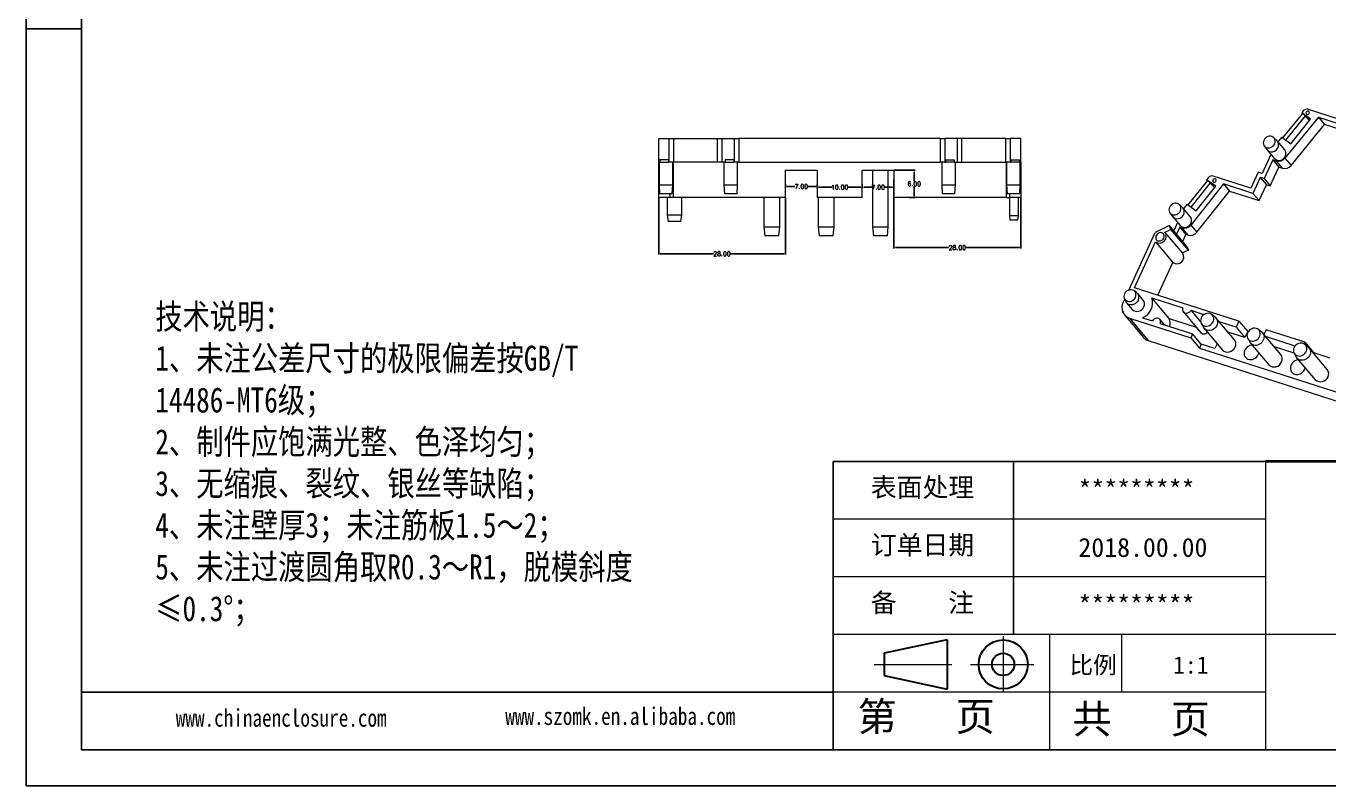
# Model space of a CAD drawing. Header units: inches. Extents: x 1328 to 2905, y 1126 to 1460.
# Drawn here: x 1327.6 to 1615.5, y 1125.7 to 1293.5 of the extents above; entities that cross this region are included whole.
import ezdxf

# ---------------------------------------------------------------- set-up
doc = ezdxf.new("R2010")
doc.units = ezdxf.units.IN
doc.header["$LTSCALE"] = 15
doc.linetypes.add('CENTER2', pattern=[28.575, 19.05, -3.175, 3.175, -3.175])
doc.layers.add('文字', color=81, linetype='Continuous')
for name, color, linetype, lineweight in [('粗实线', 7, 'Continuous', 30), ('细实线', 3, 'Continuous', 9), ('细点划线', 2, 'CENTER2', 9)]:
    doc.layers.add(name, color=color, linetype=linetype, lineweight=lineweight)
doc.styles.get("Standard").update_dxf_attribs({"font": 'txt', "bigfont": 'gbcbig.shx'})
doc.styles.add('宋体', font='', dxfattribs={"width": 0.8, "height": 3.5})
doc.styles.get('宋体').set_extended_font_data('SimSun')
doc.dimstyles.new('1.5', dxfattribs={"dimtxt": 1, "dimasz": 0.3, "dimexe": 0.18, "dimexo": 0.0625, "dimgap": 0.09, "dimtad": 0, "dimtih": 1, "dimtoh": 1, "dimzin": 0, "dimdsep": 46, "dimtxsty": 'Standard', "dimcen": 0, "dimadec": 0, "dimazin": 2, "dimtfac": 1, "dimtofl": 0, "dimtmove": 0, "dimatfit": 3, "dimfxl": 1, "dimtolj": 1, "dimtzin": 0, "dimarcsym": 0})

# ---------------------------------------------------------------- blocks, each defined once
blk = doc.blocks.new('*D159')
at = {"color": 0, "lineweight": -2}
for p, q in [((1495.4, 1258.55), (1495.4, 1257.87)), ((1502.4, 1258.55), (1502.4, 1257.87)), ((1495.7, 1258.05), (1497.48, 1258.05)), ((1502.1, 1258.05), (1500.32, 1258.05))]:
    blk.add_line(p, q, dxfattribs=at)
at = {"color": 0}
for points in [[(1495.7, 1258.1), (1495.7, 1258), (1495.4, 1258.05)], [(1502.1, 1258.1), (1502.1, 1258), (1502.4, 1258.05)]]:
    blk.add_solid(points, dxfattribs=at)
at = {"layer": 'Defpoints', "color": 0}
for p in [(1495.4, 1258.61), (1502.4, 1258.61), (1502.4, 1258.05)]:
    blk.add_point(p, dxfattribs=at)
at = {"color": 0, "insert": (1498.9, 1258.05), "char_height": 1, "attachment_point": 5}
blk.add_mtext('\\A1;7.00', dxfattribs=at)
blk = doc.blocks.new('*D160')
at = {"color": 0, "lineweight": -2}
for p, q in [((1502.4, 1258.55), (1502.4, 1257.69)), ((1512.4, 1258.55), (1512.4, 1257.69)), ((1502.7, 1257.87), (1505.73, 1257.87)), ((1512.1, 1257.87), (1509.07, 1257.87))]:
    blk.add_line(p, q, dxfattribs=at)
at = {"color": 0}
for points in [[(1502.7, 1257.92), (1502.7, 1257.82), (1502.4, 1257.87)], [(1512.1, 1257.92), (1512.1, 1257.82), (1512.4, 1257.87)]]:
    blk.add_solid(points, dxfattribs=at)
at = {"layer": 'Defpoints', "color": 0}
for p in [(1502.4, 1258.61), (1512.4, 1258.61), (1512.4, 1257.87)]:
    blk.add_point(p, dxfattribs=at)
at = {"color": 0, "insert": (1507.4, 1257.87), "char_height": 1, "attachment_point": 5}
blk.add_mtext('\\A1;10.00', dxfattribs=at)
blk = doc.blocks.new('*D161')
at = {"color": 0, "lineweight": -2}
for p, q in [((1512.4, 1258.55), (1512.4, 1257.69)), ((1519.4, 1258.55), (1519.4, 1257.69)), ((1512.7, 1257.87), (1514.48, 1257.87)), ((1519.1, 1257.87), (1517.32, 1257.87))]:
    blk.add_line(p, q, dxfattribs=at)
at = {"color": 0}
for points in [[(1512.7, 1257.92), (1512.7, 1257.82), (1512.4, 1257.87)], [(1519.1, 1257.92), (1519.1, 1257.82), (1519.4, 1257.87)]]:
    blk.add_solid(points, dxfattribs=at)
at = {"layer": 'Defpoints', "color": 0}
for p in [(1512.4, 1258.61), (1519.4, 1258.61), (1519.4, 1257.87)]:
    blk.add_point(p, dxfattribs=at)
at = {"color": 0, "insert": (1515.9, 1257.87), "char_height": 1, "attachment_point": 5}
blk.add_mtext('\\A1;7.00', dxfattribs=at)
blk = doc.blocks.new('*D162')
at = {"color": 0, "lineweight": -2}
for p, q in [((1519.4, 1259.6), (1519.4, 1244.36)), ((1547.4, 1255.55), (1547.4, 1244.36)), ((1519.7, 1244.54), (1531.48, 1244.54)), ((1547.1, 1244.54), (1535.32, 1244.54))]:
    blk.add_line(p, q, dxfattribs=at)
at = {"color": 0}
for points in [[(1519.7, 1244.59), (1519.7, 1244.49), (1519.4, 1244.54)], [(1547.1, 1244.59), (1547.1, 1244.49), (1547.4, 1244.54)]]:
    blk.add_solid(points, dxfattribs=at)
at = {"layer": 'Defpoints', "color": 0}
for p in [(1519.4, 1259.66), (1547.4, 1255.61), (1547.4, 1244.54)]:
    blk.add_point(p, dxfattribs=at)
at = {"color": 0, "insert": (1533.4, 1244.54), "char_height": 1, "attachment_point": 5}
blk.add_mtext('\\A1;28.00', dxfattribs=at)
blk = doc.blocks.new('*D163')
at = {"color": 0, "lineweight": -2}
for p, q in [((1467.4, 1255.55), (1467.4, 1243.01)), ((1495.4, 1255.55), (1495.4, 1243.01)), ((1467.7, 1243.19), (1479.48, 1243.19)), ((1495.1, 1243.19), (1483.32, 1243.19))]:
    blk.add_line(p, q, dxfattribs=at)
at = {"color": 0}
for points in [[(1467.7, 1243.24), (1467.7, 1243.14), (1467.4, 1243.19)], [(1495.1, 1243.24), (1495.1, 1243.14), (1495.4, 1243.19)]]:
    blk.add_solid(points, dxfattribs=at)
at = {"layer": 'Defpoints', "color": 0}
for p in [(1467.4, 1255.61), (1495.4, 1255.61), (1495.4, 1243.19)]:
    blk.add_point(p, dxfattribs=at)
at = {"color": 0, "insert": (1481.4, 1243.19), "char_height": 1, "attachment_point": 5}
blk.add_mtext('\\A1;28.00', dxfattribs=at)
blk = doc.blocks.new('*D164')
at = {"color": 0, "lineweight": -2}
for p, q in [((1519.46, 1261.61), (1524.05, 1261.61)), ((1523.87, 1261.31), (1523.87, 1259.2)), ((1522.75, 1255.61), (1524.05, 1255.61)), ((1523.87, 1255.91), (1523.87, 1258.02))]:
    blk.add_line(p, q, dxfattribs=at)
at = {"color": 0}
for points in [[(1523.82, 1261.31), (1523.92, 1261.31), (1523.87, 1261.61)], [(1523.82, 1255.91), (1523.92, 1255.91), (1523.87, 1255.61)]]:
    blk.add_solid(points, dxfattribs=at)
at = {"layer": 'Defpoints', "color": 0}
for p in [(1519.4, 1261.61), (1523.87, 1261.61), (1522.69, 1255.61)]:
    blk.add_point(p, dxfattribs=at)
at = {"color": 0, "insert": (1523.87, 1258.61), "char_height": 1, "attachment_point": 5}
blk.add_mtext('\\A1;6.00', dxfattribs=at)

msp = doc.modelspace()

# ---------------------------------------------------------------- linework, layer by layer
for p, q in [((1327.6, 1460.087), (1327.6, 1125.657)), ((1339.838, 1452.124), (1339.838, 1133.619)), ((1339.838, 1292.872), (1327.6, 1292.872)), ((1327.6, 1280.485), (1327.6, 1125.657)), ((1601.514, 1197.32), (1505.962, 1197.32)), ((1505.962, 1133.619), (1505.962, 1197.32)), ((1545.776, 1159.1), (1545.776, 1197.32)), ((1505.962, 1146.359), (1339.838, 1146.359)), ((1339.838, 1133.619), (1792.617, 1133.619)), ((1327.6, 1125.657), (1800.579, 1125.657)), ((1327.6, 1125.657), (1546.572, 1125.657))]:
    msp.add_line(p, q)
at = {"color": 7, "linetype": 'Continuous', "lineweight": 15}
for p, q in [((1609.656, 1274.128), (1605.284, 1268.789)), ((1613.2, 1273.345), (1605.792, 1264.298)), ((1605.991, 1268.277), (1610.363, 1273.616)), ((1607.063, 1267.499), (1611.473, 1272.886)), ((1609.818, 1274.714), (1609.495, 1274.319)), ((1611.473, 1272.886), (1609.495, 1274.319)), ((1609.656, 1274.128), (1609.495, 1274.319)), ((1610.363, 1273.616), (1609.656, 1274.128)), ((1611.23, 1272.589), (1610.363, 1273.616)), ((1610.93, 1275.085), (1649.006, 1262.886)), ((1613.2, 1273.345), (1645.925, 1262.861)), ((1613.2, 1273.345), (1614.554, 1271.741)), ((1607.146, 1262.694), (1614.554, 1271.741)), ((1645.748, 1261.748), (1614.554, 1271.741)), ((1467.399, 1263.414), (1467.399, 1268.614)), ((1467.399, 1268.614), (1469.696, 1268.614)), ((1469.696, 1263.414), (1469.696, 1268.614)), ((1469.696, 1268.614), (1470.659, 1268.614)), ((1470.659, 1268.614), (1470.659, 1263.414)), ((1470.659, 1268.614), (1480.399, 1268.614)), ((1480.399, 1263.414), (1480.399, 1268.614)), ((1480.399, 1268.614), (1481.399, 1268.614)), ((1481.399, 1263.414), (1481.399, 1268.614)), ((1481.399, 1268.614), (1484.188, 1268.614)), ((1484.188, 1263.414), (1484.188, 1268.614)), ((1484.188, 1268.614), (1485.148, 1268.614)), ((1485.148, 1268.614), (1485.148, 1263.414)), ((1529.651, 1268.614), (1485.148, 1268.614)), ((1529.651, 1263.414), (1529.651, 1268.614)), ((1529.651, 1268.614), (1530.61, 1268.614)), ((1530.61, 1268.614), (1530.61, 1263.414)), ((1533.399, 1268.614), (1530.61, 1268.614)), ((1533.399, 1263.414), (1533.399, 1268.614)), ((1534.399, 1268.614), (1533.399, 1268.614)), ((1534.399, 1263.414), (1534.399, 1268.614)), ((1544.139, 1268.614), (1534.399, 1268.614)), ((1544.139, 1263.414), (1544.139, 1268.614)), ((1544.139, 1268.614), (1545.103, 1268.614)), ((1545.103, 1268.614), (1545.103, 1263.414)), ((1547.399, 1268.614), (1545.103, 1268.614)), ((1547.399, 1263.414), (1547.399, 1268.614)), ((1601.202, 1267.022), (1601.765, 1266.2)), ((1604.049, 1268.128), (1603.333, 1268.821)), ((1605.738, 1266.136), (1604.126, 1268.045)), ((1605.085, 1268.933), (1604.244, 1267.906)), ((1605.085, 1268.933), (1607.063, 1267.499)), ((1602.675, 1265.113), (1600.755, 1260.93)), ((1601.834, 1266.11), (1603.445, 1264.201)), ((1605.792, 1264.298), (1607.146, 1262.694)), ((1467.678, 1263.414), (1467.399, 1263.414)), ((1467.399, 1255.614), (1467.399, 1263.414)), ((1467.509, 1263.414), (1467.509, 1258.414)), ((1469.552, 1263.914), (1467.678, 1263.914)), ((1467.678, 1263.914), (1467.678, 1263.414)), ((1467.678, 1263.414), (1469.552, 1263.414)), ((1469.552, 1263.914), (1469.552, 1263.414)), ((1469.696, 1263.414), (1469.552, 1263.414)), ((1470.659, 1263.414), (1469.696, 1263.414)), ((1470.509, 1258.414), (1470.509, 1263.414)), ((1470.581, 1263.414), (1470.581, 1255.614)), ((1480.399, 1263.414), (1470.659, 1263.414)), ((1481.399, 1263.414), (1480.399, 1263.414)), ((1482.068, 1263.414), (1481.399, 1263.414)), ((1481.826, 1263.414), (1481.826, 1258.414)), ((1484.043, 1263.914), (1482.068, 1263.914)), ((1482.068, 1263.914), (1482.068, 1263.414)), ((1482.068, 1263.414), (1484.043, 1263.414)), ((1484.043, 1263.914), (1484.043, 1263.414)), ((1484.188, 1263.414), (1484.043, 1263.414)), ((1485.148, 1263.414), (1484.188, 1263.414)), ((1484.826, 1258.414), (1484.826, 1263.414)), ((1485.148, 1263.414), (1529.651, 1263.414)), ((1495.399, 1261.614), (1502.399, 1261.614)), ((1495.399, 1255.614), (1495.399, 1261.614)), ((1502.399, 1261.614), (1502.399, 1255.614)), ((1512.399, 1261.614), (1519.399, 1261.614)), ((1512.399, 1255.614), (1512.399, 1261.614)), ((1514.649, 1261.614), (1514.649, 1249.114)), ((1518.149, 1249.114), (1518.149, 1261.614)), ((1519.399, 1261.614), (1519.399, 1255.614)), ((1530.61, 1263.414), (1529.651, 1263.414)), ((1529.973, 1263.414), (1529.973, 1258.414)), ((1530.61, 1263.414), (1530.755, 1263.414)), ((1530.755, 1263.914), (1532.73, 1263.914)), ((1530.755, 1263.914), (1530.755, 1263.414)), ((1532.73, 1263.414), (1530.755, 1263.414)), ((1532.73, 1263.914), (1532.73, 1263.414)), ((1532.73, 1263.414), (1533.399, 1263.414)), ((1532.973, 1258.414), (1532.973, 1263.414)), ((1533.399, 1263.414), (1534.399, 1263.414)), ((1534.399, 1263.414), (1544.139, 1263.414)), ((1545.103, 1263.414), (1544.139, 1263.414)), ((1544.217, 1263.414), (1544.217, 1255.614)), ((1544.29, 1263.414), (1544.29, 1258.414)), ((1545.103, 1263.414), (1545.247, 1263.414)), ((1545.247, 1263.914), (1547.12, 1263.914)), ((1545.247, 1263.914), (1545.247, 1263.414)), ((1547.12, 1263.414), (1545.247, 1263.414)), ((1547.12, 1263.914), (1547.12, 1263.414)), ((1547.12, 1263.414), (1547.399, 1263.414)), ((1547.29, 1258.414), (1547.29, 1263.414)), ((1547.399, 1263.414), (1547.399, 1255.614)), ((1599.9, 1261.204), (1598.279, 1257.674)), ((1600.755, 1260.93), (1599.9, 1261.204)), ((1603.11, 1263.922), (1601.206, 1259.774)), ((1602.559, 1258.17), (1604.463, 1262.318)), ((1603.903, 1263.668), (1603.11, 1263.922)), ((1603.11, 1263.922), (1604.463, 1262.318)), ((1605.256, 1262.064), (1603.903, 1263.668)), ((1604.463, 1262.318), (1605.256, 1262.064)), ((1467.509, 1258.414), (1467.609, 1256.414)), ((1467.509, 1258.414), (1470.509, 1258.414)), ((1470.409, 1256.414), (1470.509, 1258.414)), ((1481.826, 1258.414), (1481.926, 1256.414)), ((1481.826, 1258.414), (1484.826, 1258.414)), ((1484.726, 1256.414), (1484.826, 1258.414)), ((1529.973, 1258.414), (1530.073, 1256.414)), ((1529.973, 1258.414), (1532.973, 1258.414)), ((1532.873, 1256.414), (1532.973, 1258.414)), ((1544.29, 1258.414), (1544.39, 1256.414)), ((1544.29, 1258.414), (1547.29, 1258.414)), ((1547.19, 1256.414), (1547.29, 1258.414)), ((1588.653, 1259.352), (1584.358, 1253.963)), ((1592.205, 1258.607), (1584.971, 1249.53)), ((1585.074, 1253.462), (1589.369, 1258.852)), ((1588.825, 1259.961), (1588.492, 1259.543)), ((1590.497, 1258.142), (1588.492, 1259.543)), ((1588.653, 1259.352), (1588.492, 1259.543)), ((1589.369, 1258.852), (1588.653, 1259.352)), ((1590.24, 1257.82), (1589.369, 1258.852)), ((1598.279, 1257.674), (1589.946, 1260.343)), ((1598.73, 1256.517), (1592.205, 1258.607)), ((1592.205, 1258.607), (1593.559, 1257.004)), ((1600.35, 1260.048), (1598.73, 1256.517)), ((1600.083, 1254.913), (1601.704, 1258.444)), ((1601.206, 1259.774), (1600.35, 1260.048)), ((1600.35, 1260.048), (1601.704, 1258.444)), ((1601.206, 1259.774), (1602.559, 1258.17)), ((1601.704, 1258.444), (1602.559, 1258.17)), ((1469.874, 1255.614), (1467.399, 1255.614)), ((1470.409, 1256.414), (1467.609, 1256.414)), ((1469.299, 1255.614), (1469.299, 1251.814)), ((1469.874, 1256.414), (1469.874, 1255.614)), ((1470.581, 1255.614), (1469.874, 1255.614)), ((1495.399, 1255.614), (1470.581, 1255.614)), ((1472.499, 1251.814), (1472.499, 1255.614)), ((1484.726, 1256.414), (1481.926, 1256.414)), ((1490.649, 1255.614), (1490.649, 1249.114)), ((1494.149, 1249.114), (1494.149, 1255.614)), ((1512.399, 1255.614), (1502.399, 1255.614)), ((1502.649, 1255.614), (1502.649, 1249.114)), ((1506.149, 1249.114), (1506.149, 1255.614)), ((1544.217, 1255.614), (1519.399, 1255.614)), ((1532.873, 1256.414), (1530.073, 1256.414)), ((1544.217, 1255.614), (1544.924, 1255.614)), ((1547.19, 1256.414), (1544.39, 1256.414)), ((1544.899, 1255.614), (1544.899, 1251.614)), ((1544.924, 1256.414), (1544.924, 1255.614)), ((1547.399, 1255.614), (1544.924, 1255.614)), ((1546.899, 1251.614), (1546.899, 1255.614)), ((1586.161, 1252.702), (1590.497, 1258.142)), ((1586.324, 1247.926), (1593.559, 1257.004)), ((1593.559, 1257.004), (1600.083, 1254.913)), ((1598.73, 1256.517), (1600.083, 1254.913)), ((1583.211, 1253.34), (1582.495, 1254.033)), ((1584.9, 1251.348), (1583.288, 1253.257)), ((1583.511, 1253.293), (1583.422, 1253.099)), ((1584.157, 1254.103), (1583.511, 1253.293)), ((1584.157, 1254.103), (1586.161, 1252.702)), ((1469.299, 1251.814), (1469.499, 1250.314)), ((1469.299, 1251.814), (1472.499, 1251.814)), ((1472.299, 1250.314), (1469.499, 1250.314)), ((1472.299, 1250.314), (1472.499, 1251.814)), ((1544.899, 1251.614), (1544.999, 1250.614)), ((1544.899, 1251.614), (1546.899, 1251.614)), ((1546.799, 1250.614), (1544.999, 1250.614)), ((1546.799, 1250.614), (1546.899, 1251.614)), ((1580.364, 1252.234), (1580.927, 1251.412)), ((1580.996, 1251.322), (1582.607, 1249.413)), ((1582.039, 1250.086), (1581.209, 1248.278)), ((1490.649, 1249.114), (1490.849, 1247.114)), ((1490.649, 1249.114), (1494.149, 1249.114)), ((1493.949, 1247.114), (1490.849, 1247.114)), ((1493.949, 1247.114), (1494.149, 1249.114)), ((1502.649, 1249.114), (1502.849, 1247.114)), ((1502.649, 1249.114), (1506.149, 1249.114)), ((1505.949, 1247.114), (1502.849, 1247.114)), ((1505.949, 1247.114), (1506.149, 1249.114)), ((1514.649, 1249.114), (1514.849, 1247.114)), ((1514.649, 1249.114), (1518.149, 1249.114)), ((1517.949, 1247.114), (1514.849, 1247.114)), ((1517.949, 1247.114), (1518.149, 1249.114)), ((1571.314, 1235.174), (1577.148, 1247.886)), ((1580.268, 1249.392), (1577.148, 1247.886)), ((1579.281, 1247.944), (1580.587, 1248.574)), ((1583.194, 1243.312), (1579.326, 1247.894)), ((1580.587, 1248.574), (1580.268, 1249.392)), ((1584.136, 1244.81), (1580.268, 1249.392)), ((1584.455, 1243.992), (1580.587, 1248.574)), ((1582.543, 1249.047), (1581.845, 1247.525)), ((1583.065, 1248.88), (1582.543, 1249.047)), ((1582.543, 1249.047), (1583.897, 1247.443)), ((1584.418, 1247.276), (1583.065, 1248.88)), ((1583.198, 1245.921), (1583.897, 1247.443)), ((1583.897, 1247.443), (1584.418, 1247.276)), ((1584.971, 1249.53), (1586.324, 1247.926)), ((1572.535, 1235.696), (1577.179, 1245.815)), ((1577.179, 1245.815), (1581.047, 1241.233)), ((1584.455, 1243.992), (1583.151, 1243.363)), ((1584.136, 1244.81), (1584.455, 1243.992)), ((1577.74, 1234.028), (1581.047, 1241.233)), ((1595.635, 1228.295), (1572.535, 1235.696)), ((1570.059, 1232.439), (1570.386, 1233.152)), ((1570.326, 1233.281), (1570.635, 1232.613)), ((1570.809, 1232.34), (1572.033, 1230.889)), ((1573.014, 1234.621), (1572.408, 1235.038)), ((1574.479, 1232.953), (1573.254, 1234.404)), ((1576.364, 1233.457), (1583.252, 1231.25)), ((1580.232, 1228.875), (1576.364, 1233.457)), ((1570.104, 1230.4), (1570.125, 1230.445)), ((1570.104, 1230.4), (1570.148, 1230.386)), ((1570.333, 1229.682), (1574.523, 1224.718)), ((1583.344, 1230.331), (1587.211, 1225.749)), ((1584.963, 1230.702), (1587.904, 1229.76)), ((1584.963, 1230.702), (1587.184, 1228.071)), ((1590.399, 1229.161), (1589.624, 1229.774)), ((1571.41, 1228.969), (1575.6, 1224.006)), ((1571.41, 1228.969), (1584.971, 1224.625)), ((1574.339, 1229.043), (1576.521, 1228.344)), ((1579.17, 1227.496), (1578.141, 1228.715)), ((1578.232, 1227.796), (1585.376, 1225.507)), ((1580.232, 1228.875), (1586.182, 1226.969)), ((1587.291, 1227.805), (1587.765, 1226.937)), ((1587.915, 1226.719), (1591.944, 1221.947)), ((1594.618, 1224.204), (1590.589, 1228.977)), ((1595.028, 1226.971), (1591.265, 1228.177)), ((1595.635, 1228.295), (1595.028, 1226.971)), ((1595.028, 1226.971), (1596.962, 1224.68)), ((1595.635, 1228.295), (1597.569, 1226.004)), ((1575.6, 1224.006), (1638.913, 1203.722)), ((1585.376, 1225.507), (1584.971, 1224.625)), ((1584.971, 1224.625), (1586.905, 1222.334)), ((1587.31, 1223.216), (1585.376, 1225.507)), ((1596.962, 1224.68), (1593.198, 1225.886)), ((1597.569, 1226.004), (1596.962, 1224.68)), ((1597.558, 1224.516), (1598.032, 1223.648)), ((1597.569, 1226.004), (1597.673, 1225.971)), ((1600.666, 1225.872), (1599.891, 1226.485)), ((1604.885, 1220.915), (1600.856, 1225.688)), ((1601.624, 1226.377), (1601.149, 1225.341)), ((1608.029, 1222.806), (1601.531, 1224.888)), ((1610.18, 1223.636), (1601.624, 1226.377)), ((1587.31, 1223.216), (1586.905, 1222.334)), ((1586.905, 1222.334), (1623.096, 1210.74)), ((1590.305, 1222.257), (1587.31, 1223.216)), ((1590.79, 1223.314), (1590.305, 1222.257)), ((1598.182, 1223.43), (1602.21, 1218.657)), ((1599.912, 1220.951), (1600.019, 1221.254)), ((1607.842, 1221.195), (1603.465, 1222.597)), ((1607.824, 1221.227), (1608.299, 1220.359)), ((1610.18, 1223.636), (1610.021, 1223.289)), ((1610.933, 1222.582), (1610.157, 1223.196)), ((1610.18, 1223.636), (1612.114, 1221.345)), ((1615.152, 1217.626), (1611.123, 1222.399)), ((1612.114, 1221.345), (1612.078, 1221.267)), ((1612.114, 1221.345), (1615.738, 1220.184)), ((1608.448, 1220.141), (1612.477, 1215.368)), ((1610.178, 1217.662), (1610.286, 1217.964))]:
    msp.add_line(p, q, dxfattribs=at)
at = {"color": 7, "linetype": 'Continuous', "lineweight": 15, "flags": 128}
for points in [[(1611.164, 1274.2), (1611.2, 1274.343), (1611.178, 1274.482), (1611.102, 1274.594), (1610.983, 1274.663), (1610.84, 1274.678), (1610.694, 1274.637), (1610.567, 1274.546), (1610.479, 1274.419), (1610.443, 1274.276), (1610.465, 1274.137), (1610.541, 1274.025), (1610.659, 1273.956), (1610.803, 1273.941), (1610.949, 1273.982), (1611.076, 1274.073), (1611.164, 1274.2)], [(1603.533, 1267.457), (1603.629, 1267.742), (1603.661, 1268.032), (1603.625, 1268.312), (1603.525, 1268.568), (1603.366, 1268.788), (1603.155, 1268.961), (1602.902, 1269.077), (1602.622, 1269.131), (1602.327, 1269.121), (1602.032, 1269.047), (1601.752, 1268.912), (1601.502, 1268.723), (1601.294, 1268.49), (1601.137, 1268.225), (1601.041, 1267.94), (1601.01, 1267.651), (1601.045, 1267.371), (1601.145, 1267.114), (1601.305, 1266.894), (1601.516, 1266.722), (1601.768, 1266.605), (1602.049, 1266.551), (1602.344, 1266.561), (1602.639, 1266.636), (1602.918, 1266.771), (1603.168, 1266.959), (1603.377, 1267.192), (1603.533, 1267.457)], [(1590.557, 1259.237), (1590.593, 1259.38), (1590.571, 1259.518), (1590.495, 1259.63), (1590.377, 1259.699), (1590.233, 1259.714), (1590.087, 1259.673), (1589.96, 1259.583), (1589.872, 1259.456), (1589.836, 1259.312), (1589.858, 1259.174), (1589.934, 1259.062), (1590.052, 1258.993), (1590.196, 1258.978), (1590.342, 1259.019), (1590.469, 1259.11), (1590.557, 1259.237)], [(1582.695, 1252.669), (1582.791, 1252.954), (1582.823, 1253.244), (1582.787, 1253.524), (1582.688, 1253.78), (1582.528, 1254), (1582.317, 1254.173), (1582.064, 1254.289), (1581.784, 1254.343), (1581.489, 1254.333), (1581.194, 1254.259), (1580.914, 1254.124), (1580.664, 1253.935), (1580.456, 1253.702), (1580.299, 1253.437), (1580.203, 1253.152), (1580.172, 1252.863), (1580.207, 1252.583), (1580.307, 1252.326), (1580.467, 1252.106), (1580.678, 1251.934), (1580.93, 1251.817), (1581.211, 1251.763), (1581.506, 1251.773), (1581.801, 1251.848), (1582.08, 1251.983), (1582.33, 1252.171), (1582.539, 1252.404), (1582.695, 1252.669)], [(1579.036, 1246.652), (1579.113, 1246.901), (1579.121, 1247.151), (1579.06, 1247.384), (1578.933, 1247.584), (1578.751, 1247.735), (1578.526, 1247.826), (1578.275, 1247.85), (1578.018, 1247.806), (1577.772, 1247.696), (1577.557, 1247.529), (1577.388, 1247.318), (1577.277, 1247.078), (1577.234, 1246.826), (1577.261, 1246.582), (1577.356, 1246.363), (1577.512, 1246.186), (1577.717, 1246.064), (1577.957, 1246.006), (1578.214, 1246.017), (1578.468, 1246.094), (1578.701, 1246.234), (1578.895, 1246.424), (1579.036, 1246.652)], [(1572.746, 1233.561), (1572.842, 1233.846), (1572.873, 1234.135), (1572.838, 1234.415), (1572.738, 1234.672), (1572.578, 1234.892), (1572.367, 1235.064), (1572.115, 1235.181), (1571.834, 1235.235), (1571.539, 1235.225), (1571.244, 1235.15), (1570.965, 1235.016), (1570.715, 1234.827), (1570.506, 1234.594), (1570.35, 1234.329), (1570.254, 1234.044), (1570.223, 1233.755), (1570.258, 1233.475), (1570.358, 1233.218), (1570.517, 1232.998), (1570.728, 1232.826), (1570.981, 1232.709), (1571.261, 1232.655), (1571.556, 1232.665), (1571.851, 1232.74), (1572.131, 1232.875), (1572.381, 1233.063), (1572.589, 1233.296), (1572.746, 1233.561)], [(1573.4, 1232.934), (1573.235, 1232.65), (1573.018, 1232.397), (1572.758, 1232.187), (1572.466, 1232.029), (1572.154, 1231.93), (1571.838, 1231.894), (1571.53, 1231.922), (1571.244, 1232.014), (1570.992, 1232.165), (1570.785, 1232.369), (1570.635, 1232.613)], [(1583.252, 1231.25), (1583.173, 1230.99), (1583.169, 1230.729), (1583.241, 1230.488), (1583.384, 1230.287), (1583.585, 1230.141), (1583.829, 1230.063), (1584.095, 1230.059), (1584.362, 1230.129), (1584.609, 1230.268), (1584.815, 1230.464), (1584.963, 1230.702)], [(1587.281, 1229.037), (1587.177, 1228.733), (1587.14, 1228.423), (1587.172, 1228.122), (1587.27, 1227.844), (1587.431, 1227.602), (1587.648, 1227.407), (1587.909, 1227.269), (1588.202, 1227.193), (1588.515, 1227.184), (1588.832, 1227.241), (1589.138, 1227.362), (1589.42, 1227.542), (1589.664, 1227.772), (1589.858, 1228.041), (1589.994, 1228.337), (1590.065, 1228.646), (1590.067, 1228.953), (1590.002, 1229.244), (1589.871, 1229.506), (1589.682, 1229.725), (1589.442, 1229.893), (1589.163, 1230.001), (1588.858, 1230.044), (1588.541, 1230.02), (1588.227, 1229.93), (1587.932, 1229.778), (1587.667, 1229.572), (1587.447, 1229.321), (1587.281, 1229.037)], [(1578.232, 1227.796), (1578.312, 1228.056), (1578.315, 1228.317), (1578.243, 1228.558), (1578.101, 1228.759), (1577.899, 1228.905), (1577.656, 1228.983), (1577.39, 1228.987), (1577.123, 1228.917), (1576.876, 1228.778), (1576.67, 1228.582), (1576.521, 1228.344)], [(1590.399, 1229.161), (1590.548, 1229.024), (1590.729, 1228.776), (1590.85, 1228.49), (1590.905, 1228.178), (1590.893, 1227.853), (1590.813, 1227.527), (1590.67, 1227.215), (1590.468, 1226.928), (1590.217, 1226.679), (1589.926, 1226.478), (1589.608, 1226.333), (1589.275, 1226.25), (1588.941, 1226.233), (1588.62, 1226.281), (1588.324, 1226.394), (1588.067, 1226.566), (1587.858, 1226.791), (1587.765, 1226.937)], [(1597.548, 1225.747), (1597.444, 1225.443), (1597.407, 1225.134), (1597.439, 1224.833), (1597.537, 1224.555), (1597.698, 1224.313), (1597.914, 1224.118), (1598.175, 1223.979), (1598.469, 1223.904), (1598.782, 1223.894), (1599.099, 1223.952), (1599.405, 1224.073), (1599.687, 1224.253), (1599.93, 1224.483), (1600.125, 1224.752), (1600.26, 1225.048), (1600.331, 1225.357), (1600.334, 1225.664), (1600.269, 1225.955), (1600.138, 1226.217), (1599.948, 1226.436), (1599.708, 1226.604), (1599.429, 1226.712), (1599.124, 1226.755), (1598.808, 1226.73), (1598.494, 1226.64), (1598.199, 1226.489), (1597.934, 1226.283), (1597.714, 1226.032), (1597.548, 1225.747)], [(1600.666, 1225.872), (1600.815, 1225.735), (1600.996, 1225.487), (1601.117, 1225.201), (1601.172, 1224.889), (1601.16, 1224.564), (1601.08, 1224.238), (1600.937, 1223.925), (1600.735, 1223.639), (1600.484, 1223.39), (1600.193, 1223.189), (1599.875, 1223.044), (1599.542, 1222.961), (1599.208, 1222.943), (1598.887, 1222.992), (1598.591, 1223.105), (1598.334, 1223.277), (1598.125, 1223.502), (1598.032, 1223.648)], [(1598.509, 1223.043), (1598.391, 1223.029), (1598.058, 1222.946), (1597.74, 1222.801), (1597.449, 1222.6), (1597.198, 1222.351), (1596.996, 1222.064), (1596.853, 1221.752), (1596.773, 1221.426), (1596.761, 1221.101), (1596.816, 1220.789), (1596.937, 1220.503), (1597.118, 1220.255), (1597.353, 1220.056), (1597.63, 1219.912), (1597.94, 1219.831), (1598.269, 1219.816), (1598.605, 1219.866), (1598.932, 1219.981), (1599.238, 1220.155), (1599.511, 1220.381), (1599.738, 1220.65), (1599.912, 1220.951), (1599.912, 1220.951)], [(1607.815, 1222.458), (1607.711, 1222.154), (1607.674, 1221.845), (1607.705, 1221.544), (1607.804, 1221.266), (1607.965, 1221.024), (1608.181, 1220.829), (1608.442, 1220.69), (1608.736, 1220.615), (1609.049, 1220.605), (1609.366, 1220.663), (1609.672, 1220.784), (1609.954, 1220.964), (1610.197, 1221.194), (1610.392, 1221.463), (1610.527, 1221.759), (1610.598, 1222.068), (1610.601, 1222.375), (1610.536, 1222.666), (1610.405, 1222.927), (1610.215, 1223.147), (1609.975, 1223.315), (1609.696, 1223.423), (1609.391, 1223.465), (1609.075, 1223.441), (1608.761, 1223.351), (1608.465, 1223.2), (1608.201, 1222.993), (1607.981, 1222.742), (1607.815, 1222.458)], [(1610.933, 1222.582), (1611.082, 1222.445), (1611.263, 1222.198), (1611.384, 1221.912), (1611.439, 1221.6), (1611.427, 1221.275), (1611.347, 1220.949), (1611.204, 1220.636), (1611.002, 1220.35), (1610.751, 1220.101), (1610.46, 1219.9), (1610.142, 1219.755), (1609.809, 1219.672), (1609.475, 1219.654), (1609.154, 1219.703), (1608.858, 1219.816), (1608.601, 1219.988), (1608.392, 1220.213), (1608.299, 1220.359)], [(1599.182, 1220.117), (1599.383, 1220.309), (1599.58, 1220.453)], [(1608.776, 1219.753), (1608.658, 1219.74), (1608.325, 1219.657), (1608.007, 1219.512), (1607.716, 1219.311), (1607.465, 1219.062), (1607.263, 1218.775), (1607.12, 1218.463), (1607.04, 1218.137), (1607.028, 1217.811), (1607.083, 1217.499), (1607.204, 1217.214), (1607.385, 1216.966), (1607.62, 1216.767), (1607.897, 1216.623), (1608.207, 1216.542), (1608.536, 1216.527), (1608.872, 1216.577), (1609.199, 1216.692), (1609.505, 1216.866), (1609.777, 1217.092), (1610.005, 1217.361), (1610.178, 1217.662), (1610.178, 1217.662)], [(1609.449, 1216.828), (1609.65, 1217.02), (1609.847, 1217.164)]]:
    msp.add_lwpolyline(points, dxfattribs=at)
at = {"color": 7, "linetype": 'Continuous', "lineweight": 15}
for centre, radius, start, end in [((1610.652, 1274.065), 1.057, 74.7756, 142.10433), ((1603.14, 1267.248), 1.265, 332.6318, 44.04132), ((1602.875, 1267.181), 1.481, 221.50352, 339.66339), ((1604.485, 1265.295), 1.509, 226.45374, 33.88483), ((1604.375, 1265.402), 1.797, 254.77535, 322.10457), ((1605.728, 1263.798), 1.797, 254.77535, 322.10457), ((1589.669, 1259.322), 1.058, 74.81056, 142.8527), ((1582.302, 1252.46), 1.265, 332.63206, 44.041), ((1582.037, 1252.393), 1.481, 221.50351, 339.66336), ((1583.647, 1250.507), 1.509, 226.45372, 33.88481), ((1578.059, 1247.049), 1.515, 234.52881, 36.19284), ((1583.536, 1250.617), 1.799, 254.81049, 322.85267), ((1584.89, 1249.013), 1.799, 254.81049, 322.85267), ((1581.925, 1242.475), 1.52, 234.74244, 33.41051), ((1572.213, 1231.28), 2.446, 151.70356, 250.85036), ((1572.216, 1233.551), 1.335, 332.4812, 53.29045), ((1572.966, 1232.345), 3.576, 292.58472, 18.10853), ((1573.412, 1232.105), 1.363, 332.85759, 38.5041), ((1572.689, 1231.41), 2.74, 200.62141, 201.93251), ((1573.131, 1232.053), 1.6, 226.69513, 339.10395), ((1577.423, 1227.78), 3.015, 347.22275, 21.29403), ((1576.292, 1226.221), 2.321, 220.34901, 252.65726), ((1587.89, 1226.407), 0.945, 224.10305, 323.62869), ((1593.448, 1223.276), 1.494, 332.92437, 38.43716), ((1593.142, 1223.227), 1.754, 226.89193, 338.90724), ((1603.715, 1219.987), 1.494, 332.92446, 38.43704), ((1603.409, 1219.938), 1.754, 226.89193, 338.90722), ((1613.676, 1216.649), 1.754, 226.89196, 338.9072), ((1613.982, 1216.697), 1.494, 332.92456, 38.43697)]:
    msp.add_arc(centre, radius, start, end, dxfattribs=at)
at = {"layer": '粗实线', "color": 7, "lineweight": 40}
msp.add_line((1792.617, 1197.32), (1601.514, 1197.32), dxfattribs=at)
at = {"layer": '粗实线', "color": 7}
for p, q in [((1531.142, 1157.908), (1517.221, 1154.957)), ((1531.142, 1157.908), (1531.142, 1146.998)), ((1517.221, 1154.957), (1517.221, 1150.034)), ((1517.221, 1150.034), (1531.142, 1146.998))]:
    msp.add_line(p, q, dxfattribs=at)
for radius in [5.412, 2.462]:
    msp.add_circle((1543.531, 1152.496), radius, dxfattribs=at)
at = {"layer": '细实线', "color": 7}
for p, q in [((1601.514, 1197.32), (1601.514, 1133.619)), ((1601.514, 1184.58), (1505.962, 1184.58)), ((1601.514, 1171.84), (1505.962, 1171.84)), ((1792.617, 1159.1), (1505.962, 1159.1)), ((1553.738, 1159.1), (1553.738, 1133.619)), ((1569.663, 1159.1), (1569.663, 1146.359)), ((1601.514, 1146.359), (1505.962, 1146.359))]:
    msp.add_line(p, q, dxfattribs=at)
at = {"layer": '细点划线', "color": 7}
for p, q in [((1543.531, 1158.726), (1543.531, 1146.359)), ((1515.002, 1152.496), (1532.208, 1152.496)), ((1536.293, 1152.496), (1550.281, 1152.496))]:
    msp.add_line(p, q, dxfattribs=at)

# ---------------------------------------------------------------- texts
at = {"char_height": 4.18983, "width": 2381.29095, "attachment_point": 1}
for s, insert in [('{\\fSimHei|b0|i0|c134|p49;表面处理}', (1514.271, 1193.705)), ('{\\fSimHei|b0|i0|c134|p49;*********}', (1560.161, 1193.166)), ('{\\fSimHei|b0|i0|c134|p49;订单日期}', (1514.271, 1180.964)), ('{\\fSimHei|b0|i0|c134|p49;2018.00.00}', (1560.161, 1180.426)), ('{\\fSimHei|b0|i0|c134|p49;备    注}', (1514.271, 1168.224)), ('{\\fSimHei|b0|i0|c134|p49;*********}', (1560.161, 1167.685))]:
    msp.add_mtext(s, dxfattribs=dict(at, insert=insert))
at = {"layer": '文字', "color": 0, "attachment_point": 1, "style": '宋体'}
for s, insert, char_height, width in [('{\\H1.111x;技术说明：\\P1、未注公差尺寸的极限偏差按GB/T 14486-MT6级；\\P2、制件应饱满光整、色泽均匀；\\P3、无缩痕、裂纹、银丝等缺陷；\\P4、未注壁厚3；未注筋板1.5～2；\\P5、未注过渡圆角取R0.3～R1，脱模斜度≤0.3%%D；}', (1356.156, 1232.095), 4.97664, 112.09585), ('www.szomk.en.alibaba.com', (1433.494, 1143.017), 3.89284, 68.39344), ('www.chinaenclosure.com', (1360.682, 1142.631), 3.89284, 68.39344)]:
    msp.add_mtext(s, dxfattribs=dict(at, insert=insert, char_height=char_height, width=width))
at = {"layer": '细实线', "color": 7, "attachment_point": 1}
for s, insert, char_height, width in [('{\\fSimSun|b0|i0|c134|p54;比例}', (1558.197, 1154.275), 3.82206, 16.77765), ('{\\fSimSun|b0|i0|c134|p54;1:1}', (1581.09, 1154.275), 3.82206, 16.77765), ('{\\fSimSun|b0|i0|c134|p54;第   页}', (1511.323, 1144.17), 6.3701, 47.77574), ('{\\fSimSun|b0|i0|c134|p54; 共   页}', (1554.518, 1143.628), 6.3701, 47.77574)]:
    msp.add_mtext(s, dxfattribs=dict(at, insert=insert, char_height=char_height, width=width))

# ---------------------------------------------------------------- dimensions: what is measured, and where the dimension line sits
dim = msp.add_linear_dim(base=(1523.87, 1261.614), p1=(1522.686, 1255.614), p2=(1519.399, 1261.614), angle=90, dimstyle='1.5')
dim.commit()
dim.dimension.update_dxf_attribs({"geometry": '*D164', "text_midpoint": (1523.87, 1258.614)})
for base, p1, p2, picture, middle in [((1502.399, 1258.052), (1495.399, 1258.614), (1502.399, 1258.614), '*D159', (1498.899, 1258.052)), ((1512.399, 1257.872), (1502.399, 1258.614), (1512.399, 1258.614), '*D160', (1507.399, 1257.872)), ((1519.399, 1257.872), (1512.399, 1258.614), (1519.399, 1258.614), '*D161', (1515.899, 1257.872)), ((1495.399, 1243.187), (1467.399, 1255.614), (1495.399, 1255.614), '*D163', (1481.399, 1243.187))]:
    dim = msp.add_linear_dim(base=base, p1=p1, p2=p2, dimstyle='1.5')
    dim.commit()
    dim.dimension.update_dxf_attribs({"geometry": picture, "text_midpoint": middle})
dim = msp.add_linear_dim(base=(1547.399, 1244.539), p1=(1519.399, 1259.658), p2=(1547.399, 1255.614), dimstyle='1.5')
dim.commit()
dim.dimension.update_dxf_attribs({"geometry": '*D162', "text_midpoint": (1533.399, 1244.539), "dimtype": 160})

doc.saveas('drawing.dxf')
